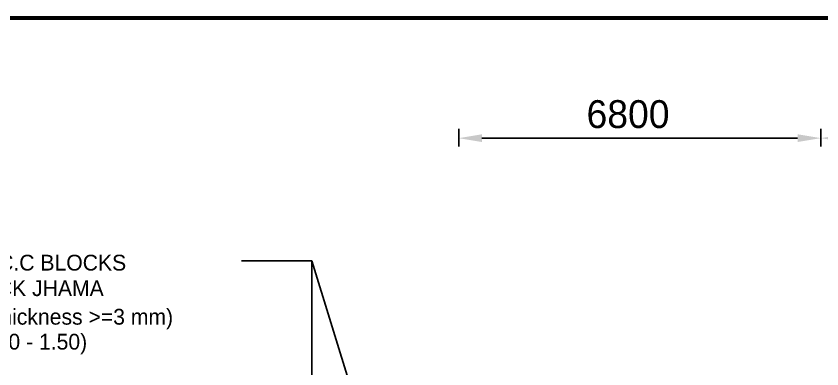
# Model space of a CAD drawing. Extents: x -377620 to 406987, y -326460 to -226264.
# Drawn here: x -34272 to -25609, y -234143 to -230343 of the extents above; entities that cross this region are included whole.
import ezdxf

# ---------------------------------------------------------------- set-up
doc = ezdxf.new("R2010")
doc.units = 0
doc.header["$LTSCALE"] = 300
doc.header["$MEASUREMENT"] = 0
doc.layers.get('DEFPOINTS').update_dxf_attribs({"linetype": 'CONTINUOUS'})
doc.layers.add('LINE', color=7, linetype='CONTINUOUS')
doc.dimstyles.new('3', dxfattribs={"dimtxt": 225, "dimasz": 350, "dimexe": 100, "dimexo": 25, "dimgap": 9, "dimtad": 0, "dimdec": 0, "dimzin": 0, "dimdsep": 46, "dimtxsty": 'Standard', "dimcen": 0, "dimclrd": 5, "dimclre": 6, "dimclrt": 256, "dimadec": 0, "dimazin": 0, "dimtfac": 1, "dimtdec": 0, "dimtofl": 0, "dimtmove": 2, "dimatfit": 3, "dimfxl": 1, "dimtolj": 1, "dimtzin": 0, "dimarcsym": 0})

# ---------------------------------------------------------------- blocks, each defined once
blk = doc.blocks.new('*D420')
at = {"layer": 'DEFPOINTS', "color": 0}
for p in [(-23844.5, -231657.8), (-25620, -231772.9), (-23844.5, -231772.9)]:
    blk.add_point(p, dxfattribs=at)
at = {"layer": 'LINE', "color": 7, "lineweight": -2}
for p, q in [((-25620, -231747.9), (-25620, -231557.8)), ((-23844.5, -231747.9), (-23844.5, -231557.8)), ((-25370, -231657.8), (-24094.5, -231657.8))]:
    blk.add_line(p, q, dxfattribs=at)
at = {"layer": 'LINE', "color": 7}
for points in [[(-25370, -231616.1), (-25370, -231699.5), (-25620, -231657.8)], [(-24094.5, -231616.1), (-24094.5, -231699.5), (-23844.5, -231657.8)]]:
    blk.add_solid(points, dxfattribs=at)
at = {"layer": 'LINE', "color": 7, "insert": (-24732, -231401), "char_height": 300, "attachment_point": 5}
blk.add_mtext('\\A1;3000', dxfattribs=at)
blk = doc.blocks.new('A$C546D0F5F')
at = {"layer": 'LINE'}
for s, p in [('1- LAYER 400x400x200 C.C BLOCKS', (0, 0)), ('OVER 100mm THICK PICK JHAMA', (0, -275.2)), ('CHIPS, GEOTEXTILE (Thickness >=3 mm) ', (0, -582.8)), ('& 100 mm SAND (F.M 1.00 - 1.50)', (-26.9, -851.6))]:
    blk.add_text(s, height=170, dxfattribs=at).set_placement(p)
blk = doc.blocks.new('*D445')
at = {"layer": 'DEFPOINTS', "color": 0}
for p in [(-25620, -231657.8), (-29513.5, -231772.9), (-25620, -231772.9)]:
    blk.add_point(p, dxfattribs=at)
at = {"layer": 'LINE', "color": 7, "lineweight": -2}
for p, q in [((-29513.5, -231747.9), (-29513.5, -231557.8)), ((-25620, -231747.9), (-25620, -231557.8)), ((-29263.5, -231657.8), (-25870, -231657.8))]:
    blk.add_line(p, q, dxfattribs=at)
at = {"layer": 'LINE', "color": 7}
for points in [[(-29263.5, -231616.1), (-29263.5, -231699.5), (-29513.5, -231657.8)], [(-25870, -231616.1), (-25870, -231699.5), (-25620, -231657.8)]]:
    blk.add_solid(points, dxfattribs=at)
at = {"layer": 'LINE', "color": 7, "insert": (-27693, -231401), "char_height": 300, "attachment_point": 5}
blk.add_mtext('\\A1;6800', dxfattribs=at)

msp = doc.modelspace()

# ---------------------------------------------------------------- linework, layer by layer
at = {"layer": 'LINE', "color": 7, "lineweight": 40, "const_width": 42.8247}
msp.add_lwpolyline([(-43708.4802, -273150.4307), (16796.7198, -273150.4307), (16796.7198, -230364.6107), (-43708.4802, -230364.6107)], close=True, dxfattribs=at)

# ---------------------------------------------------------------- block references
at = {"layer": 'LINE', "color": 7}
msp.add_blockref('A$C546D0F5F', (-36967.3852, -233083.4675), dxfattribs=at)

# ---------------------------------------------------------------- dimensions: what is measured, and where the dimension line sits
for base, p1, p2, text, picture, middle in [((-25620, -231657.8149), (-29513.4952, -231772.91), (-25620, -231772.91), '6800', '*D445', (-27693, -231401)), ((-23844.4903, -231657.8149), (-25620, -231772.91), (-23844.4903, -231772.91), '3000', '*D420', (-24732, -231401))]:
    dim = msp.add_linear_dim(base=base, p1=p1, p2=p2, text=text, dimstyle='3', override={"dimtxt": 300, "dimasz": 250, "dimclrd": 7, "dimclre": 7, "dimclrt": 7}, dxfattribs=at)
    dim.commit()
    dim.dimension.update_dxf_attribs({"geometry": picture, "text_midpoint": middle, "dimtype": 160})

# ---------------------------------------------------------------- leaders
for points in [[(-31091.1388, -236168.5285), (-31091.1388, -232980.3489), (-31847.5773, -232980.3489)], [(-29890.1388, -236901.5285), (-31091.1388, -232980.3489)]]:
    msp.add_leader(points, dimstyle='3', override={"dimtxt": 300, "dimasz": 250, "dimclrd": 7, "dimclre": 7, "dimclrt": 7}, dxfattribs=at)

doc.saveas('drawing.dxf')
